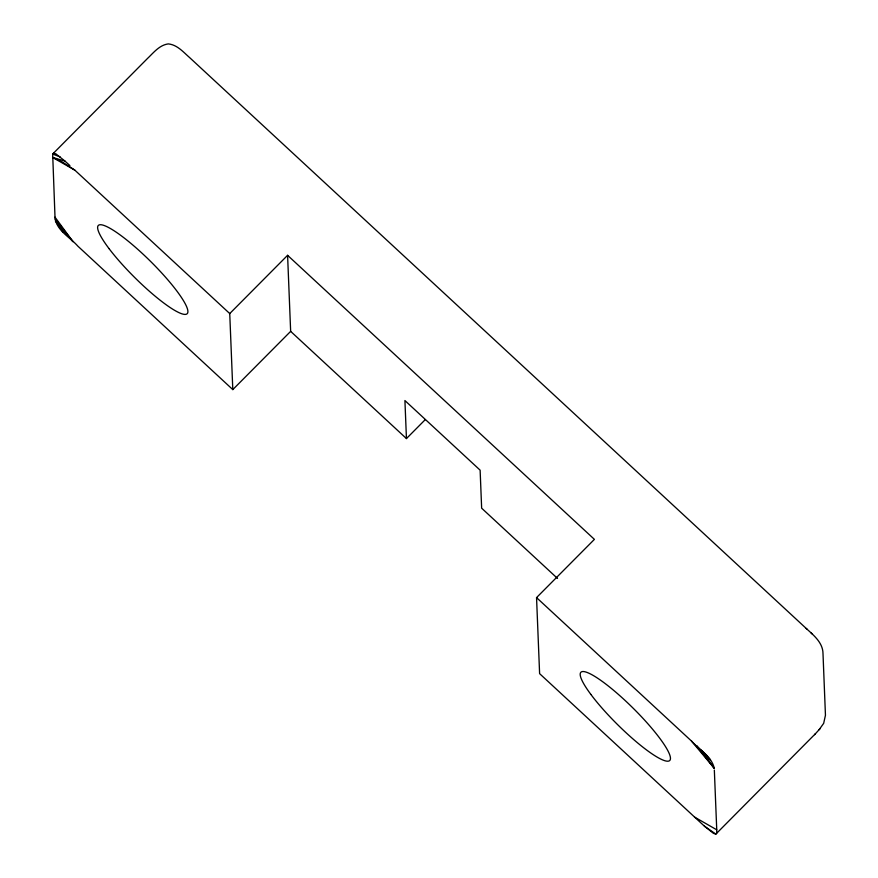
<?xml version="1.0" encoding="UTF-8"?>
<svg xmlns="http://www.w3.org/2000/svg" width="878" height="878" viewBox="0 0 878 878"><rect width="100%" height="100%" fill="white"/><g stroke="black" fill="none" stroke-linecap="round" stroke-linejoin="round"><path stroke-width="1.32" d="M819.141 729.695L823.674 723.329L825.452 715.252L823.004 653.715C822.971 642.641 813.654 635.299 806.202 628.428L189.582 57.553C183.25 52.032 177.191 44.723 168.258 43.9C159.368 45.107 153.617 52.669 147.504 58.464L52.669 154.034L55.007 217.162C55.994 230.234 70.042 237.181 77.89 246.191L232.802 389.602L290.651 331.357L287.589 255.322L229.74 313.567L232.802 389.602M287.589 255.322L594.406 539.366L536.546 597.611L539.608 673.645L704.397 826.143L713.43 833.332L715.855 834.1L815.432 733.723M814.597 734.645L819.953 728.784M290.651 331.357L406.448 438.572L425.314 419.574M229.74 313.567L74.839 170.156L52.603 157.414L64.95 161.069L69.889 165.58M53.503 153.112L55.918 153.88L64.95 161.069M52.669 154.034L60.11 156.899M52.603 157.414L62.316 162.002L74.839 170.156M694.509 817.067L716.744 829.798L716.678 833.178L715.855 834.1L704.397 826.143M557.519 578.437L481.649 508.186L480.123 470.169L404.923 400.555L406.448 438.572M536.546 597.611L691.458 741.021C699.25 749.614 711.575 756.298 714.264 768.261L691.458 741.021M811.14 633.027L812.073 633.905M806.202 628.428L807.134 629.317M701.346 750.251L710.478 759.887M55.007 217.162L72.94 241.604L55.358 220.927L63.128 232.143M55.084 218.962L72.94 241.604M714.341 770.061L716.744 829.798M703.772 753.631L696.408 745.609L714.264 768.261L703.772 753.631M590.883 694.443A62.601 11.304 44.8 0 0 667.796 761.204A62.601 11.304 44.8 0 0 617.3 693.466A62.601 11.304 44.8 0 0 590.883 694.443M109.07 248.65A62.601 11.304 44.8 0 0 185.609 314.379A62.601 11.304 44.8 0 0 133.61 245.697A62.601 11.304 44.8 0 0 109.07 248.65"/></g></svg>
